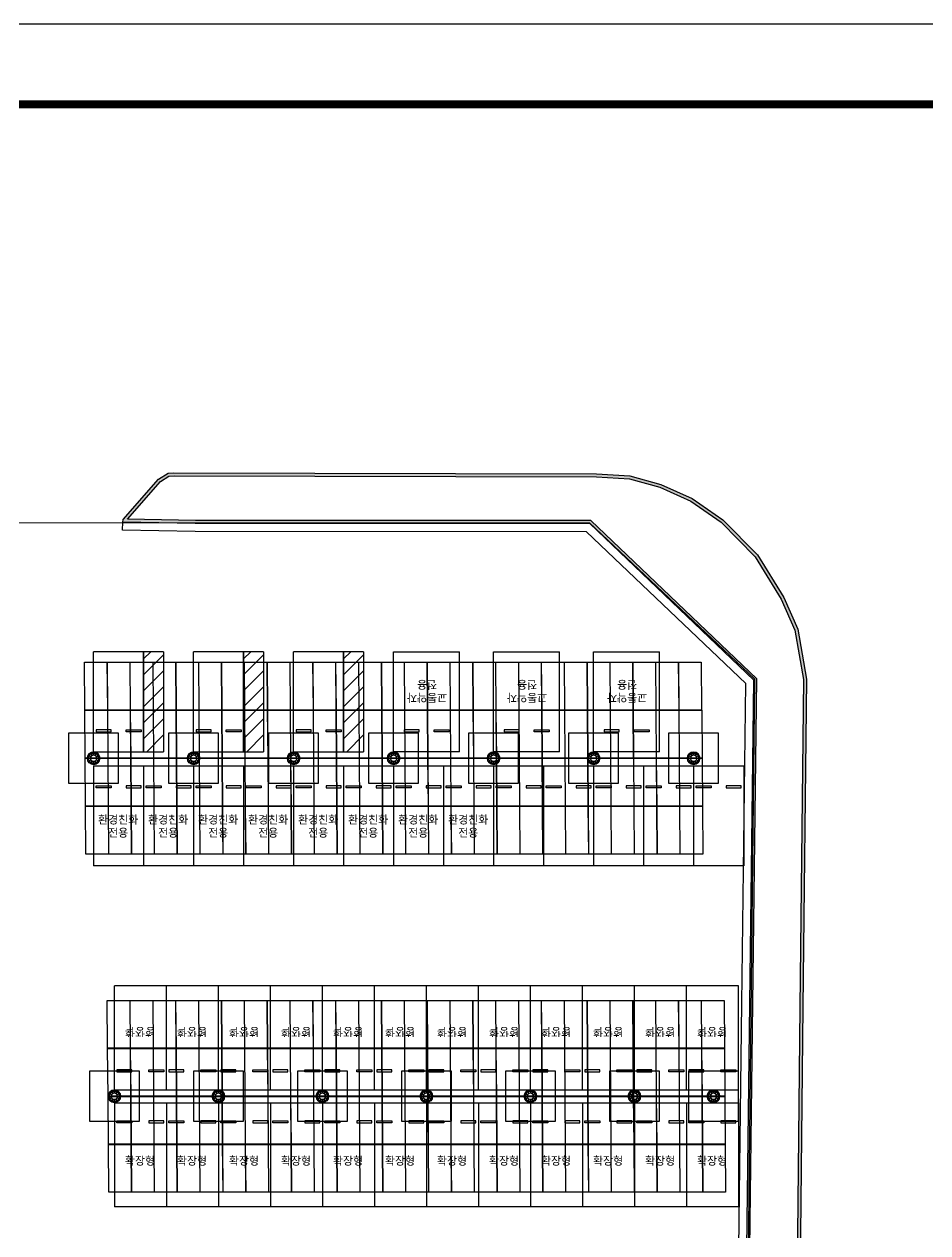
# Model space of a CAD drawing. Header units: millimetres. Extents: x 10297564 to 11610295, y -9287743 to -8409454.
# Drawn here: x 10435549 to 10480724, y -9229364 to -9168943 of the extents above; entities that cross this region are included whole.
import ezdxf
from ezdxf.enums import TextEntityAlignment as Align

# ---------------------------------------------------------------- set-up
doc = ezdxf.new("R2010")
doc.units = ezdxf.units.MM
doc.header["$LTSCALE"] = 100
for name, color, linetype, lineweight in [('Anchor Bolt', 2, 'Continuous', 0), ('BasePlate', 2, 'Continuous', 0), ('TITLE', 7, 'Continuous', 0)]:
    doc.layers.add(name, color=color, linetype=linetype, lineweight=lineweight)
for name, color, linetype in [('BOX', 7, 'Continuous'), ('BOX_Def', 8, 'Continuous'), ('CON', 2, 'Continuous'), ('E-BACK', 8, 'Continuous'), ('L형측구', 105, 'Continuous'), ('module', 5, 'Continuous'), ('PLATE', 6, 'Continuous'), ('TEX', 3, 'Continuous'), ('지적', 6, 'Continuous'), ('현황선', 4, 'Continuous')]:
    doc.layers.add(name, color=color, linetype=linetype)
doc.styles.add('각헤드라인엠', font='H2HDRM.TTF')

# ---------------------------------------------------------------- blocks, each defined once
blk = doc.blocks.new('A$C78AD5415')
at = {"layer": 'BOX', "const_width": 2}
blk.add_lwpolyline([(40, 20), (40, 574), (811, 574), (811, 20)], close=True, dxfattribs=at)
at = {"layer": 'BOX_Def'}
blk.add_lwpolyline([(0, 0), (841, 0), (841, 594), (0, 594)], close=True, dxfattribs=at)
blk = doc.blocks.new('장애인주차')
at = {"color": 8, "linetype": 'ByBlock', "ltscale": 1.8}
for p, q in [((10523570, -9700603), (10520070, -9700603)), ((10520070, -9705603), (10520070, -9700603)), ((10522570, -9705603), (10522570, -9700603)), ((10520945, -9704503), (10520195, -9704503)), ((10520195, -9704503), (10520195, -9704603)), ((10520195, -9704603), (10520945, -9704603)), ((10520945, -9704603), (10520945, -9704503)), ((10521695, -9704503), (10522445, -9704503)), ((10521695, -9704603), (10521695, -9704503)), ((10522445, -9704603), (10521695, -9704603)), ((10522445, -9704503), (10522445, -9704603)), ((10520070, -9705603), (10523570, -9705603))]:
    blk.add_line(p, q, dxfattribs=at)
at = {"color": 8, "ltscale": 1.8}
for p, q in [((10522570, -9700603), (10522570, -9705603)), ((10522570, -9700965), (10522932, -9700603)), ((10522570, -9701765), (10523570, -9700765)), ((10523570, -9700603), (10523570, -9705603)), ((10522570, -9702565), (10523570, -9701565)), ((10522570, -9703365), (10523570, -9702365)), ((10522570, -9704165), (10523570, -9703165)), ((10522570, -9704965), (10523570, -9703965)), ((10522732, -9705603), (10523570, -9704765))]:
    blk.add_line(p, q, dxfattribs=at)
blk = doc.blocks.new('일반주차')
at = {"color": 8, "linetype": 'ByBlock', "ltscale": 1.8}
for p, q in [((10522570, -9706491), (10520070, -9706491)), ((10520070, -9711491), (10520070, -9706491)), ((10522570, -9711491), (10522570, -9706491)), ((10520945, -9710391), (10520195, -9710391)), ((10520195, -9710391), (10520195, -9710491)), ((10520195, -9710491), (10520945, -9710491)), ((10520945, -9710491), (10520945, -9710391)), ((10521695, -9710391), (10522445, -9710391)), ((10521695, -9710491), (10521695, -9710391)), ((10522445, -9710491), (10521695, -9710491)), ((10522445, -9710391), (10522445, -9710491)), ((10520070, -9711491), (10522570, -9711491))]:
    blk.add_line(p, q, dxfattribs=at)
blk = doc.blocks.new('약자주차')
at = {"color": 8, "linetype": 'ByBlock', "ltscale": 1.8}
for p, q in [((11405711, -10182275), (11409011, -10182275)), ((11405711, -10182275), (11405711, -10187275)), ((11409011, -10182275), (11409011, -10187275)), ((11406236, -10183375), (11406236, -10183275)), ((11406236, -10183275), (11406986, -10183275)), ((11406986, -10183275), (11406986, -10183375)), ((11408486, -10183275), (11407736, -10183275)), ((11407736, -10183275), (11407736, -10183375)), ((11408486, -10183375), (11408486, -10183275)), ((11406986, -10183375), (11406236, -10183375)), ((11407736, -10183375), (11408486, -10183375)), ((11409011, -10187275), (11405711, -10187275))]:
    blk.add_line(p, q, dxfattribs=at)
at = {"layer": 'TEX', "color": 6, "style": '각헤드라인엠'}
for s, p in [('교통약자', (11407339, -10185175)), ('전용', (11407339, -10185827))]:
    blk.add_text(s, height=400, dxfattribs=at).set_placement(p, align=Align.CENTER)
blk = doc.blocks.new('환경주차')
at = {"color": 8, "linetype": 'ByBlock', "ltscale": 1.8}
for p, q in [((11395581, -10182414), (11398081, -10182414)), ((11395581, -10182414), (11395581, -10187414)), ((11398081, -10182414), (11398081, -10187414)), ((11395706, -10183514), (11395706, -10183414)), ((11395706, -10183414), (11396456, -10183414)), ((11396456, -10183514), (11395706, -10183514)), ((11396456, -10183414), (11396456, -10183514)), ((11397956, -10183414), (11397206, -10183414)), ((11397206, -10183414), (11397206, -10183514)), ((11397206, -10183514), (11397956, -10183514)), ((11397956, -10183514), (11397956, -10183414)), ((11398081, -10187414), (11395581, -10187414))]:
    blk.add_line(p, q, dxfattribs=at)
at = {"layer": 'TEX', "color": 5, "style": '각헤드라인엠'}
for s, p in [('환경친화', (11396810, -10185314)), ('전용', (11396810, -10185967))]:
    blk.add_text(s, height=400, dxfattribs=at).set_placement(p, align=Align.CENTER)
blk = doc.blocks.new('확장주차')
at = {"color": 8, "linetype": 'ByBlock', "ltscale": 1.8}
for p, q in [((11400182, -10181968), (11402782, -10181968)), ((11400182, -10181968), (11400182, -10187168)), ((11402782, -10181968), (11402782, -10187168)), ((11400307, -10182968), (11400307, -10182868)), ((11400307, -10182868), (11401057, -10182868)), ((11401057, -10182968), (11400307, -10182968)), ((11401057, -10182868), (11401057, -10182968)), ((11402657, -10182868), (11401907, -10182868)), ((11401907, -10182868), (11401907, -10182968)), ((11401907, -10182968), (11402657, -10182968)), ((11402657, -10182968), (11402657, -10182868)), ((11402782, -10187168), (11400182, -10187168))]:
    blk.add_line(p, q, dxfattribs=at)
at = {"layer": 'TEX', "color": 3, "style": '각헤드라인엠'}
blk.add_text('확장형', height=400, dxfattribs=at).set_placement((11401461, -10185068), align=Align.CENTER)
blk = doc.blocks.new('ANCHOR_BOLT-PLAN-M24')
at = {"layer": 'E-BACK'}
for p, q in [((-26, 0), (26, 0)), ((-20, -4), (-18, 3)), ((0, 21), (-18, 10)), ((-18, 10), (-18, -10)), ((-13, 16), (-15, 12)), ((-13, 16), (-6, 17)), ((0, 26), (0, -26)), ((18, 10), (0, 21)), ((7, 20), (3, 19)), ((7, 20), (12, 14)), ((18, -10), (18, 10)), ((20, 4), (18, 7)), ((20, 4), (18, -3)), ((-20, -4), (-18, -7)), ((-18, -10), (0, -21)), ((-7, -20), (-12, -14)), ((-7, -20), (-3, -19)), ((0, -21), (18, -10)), ((13, -16), (6, -17)), ((13, -16), (15, -12))]:
    blk.add_line(p, q, dxfattribs=at)
for radius in [22, 12]:
    blk.add_circle((0, 0), radius, dxfattribs=at)
blk = doc.blocks.new('기초')
at = {"layer": 'BasePlate'}
for radius in [325, 159, 151]:
    blk.add_circle((10406084, -9713701), radius, dxfattribs=at)
at = {"layer": 'CON'}
blk.add_lwpolyline([(10404834, -9714951), (10407334, -9714951), (10407334, -9712451), (10404834, -9712451)], close=True, dxfattribs=at)
at = {"layer": 'PLATE'}
for points in [[(10405925, -9713695), (10405925, -9713707), (10405788, -9713707), (10405788, -9713695), (10405925, -9713695)], [(10405949, -9713616), (10405943, -9713627), (10405824, -9713558), (10405830, -9713548), (10405949, -9713616)], [(10405943, -9713775), (10405949, -9713786), (10405830, -9713854), (10405824, -9713844), (10405943, -9713775)], [(10406010, -9713560), (10405999, -9713566), (10405931, -9713447), (10405941, -9713441), (10406010, -9713560)], [(10406090, -9713542), (10406078, -9713542), (10406078, -9713405), (10406090, -9713405), (10406090, -9713542)], [(10406169, -9713566), (10406158, -9713560), (10406227, -9713441), (10406237, -9713447), (10406169, -9713566)], [(10406225, -9713627), (10406219, -9713616), (10406338, -9713548), (10406344, -9713558), (10406225, -9713627)], [(10406219, -9713786), (10406225, -9713775), (10406344, -9713844), (10406338, -9713854), (10406219, -9713786)], [(10406243, -9713707), (10406243, -9713695), (10406381, -9713695), (10406381, -9713707), (10406243, -9713707)], [(10405999, -9713836), (10406010, -9713842), (10405941, -9713961), (10405931, -9713955), (10405999, -9713836)], [(10406078, -9713860), (10406090, -9713860), (10406090, -9713997), (10406078, -9713997), (10406078, -9713860)], [(10406158, -9713842), (10406169, -9713836), (10406237, -9713955), (10406227, -9713961), (10406158, -9713842)]]:
    blk.add_lwpolyline(points, dxfattribs=at)
at = {"layer": 'Anchor Bolt'}
for p in [(10405814, -9713629), (10405814, -9713773), (10405886, -9713503), (10406012, -9713431), (10406157, -9713431), (10406282, -9713503), (10406355, -9713629), (10406355, -9713773), (10405886, -9713899), (10406012, -9713971), (10406157, -9713971), (10406282, -9713899)]:
    blk.add_blockref('ANCHOR_BOLT-PLAN-M24', p, dxfattribs=at)

msp = doc.modelspace()

# ---------------------------------------------------------------- hatches: boundary and pattern name
at = {"layer": '현황선'}
h = msp.add_hatch(color=8, dxfattribs=at)
h.dxf.hatch_style = 1
h.paths.add_polyline_path([(10413799.4, -9255420), (10412186.9, -9253411.6), (10412229.1, -9253256.6), (10446840.9, -9253189.9), (10465819.3, -9253168.9), (10471486.6, -9247347.9), (10471626.7, -9234220.8), (10471822.1, -9217898.1), (10472032.7, -9201729.5), (10463819.2, -9193912.9), (10444105.3, -9193906.1), (10440480.6, -9193831.8), (10440500.2, -9193707.8), (10442266.9, -9191693.7), (10442739.4, -9191389.7), (10443037.1, -9191370.1), (10464161.2, -9191416.2), (10465828.2, -9191525.1), (10467373.7, -9191952.2), (10468949.5, -9192653.2), (10470482, -9193729.2), (10472214.8, -9195472.5), (10473531.9, -9197609.9), (10474220.9, -9199194.3), (10474652.3, -9201693.7), (10474471.4, -9218084), (10474310.3, -9234300.5), (10474157, -9247364.1), (10473981.7, -9249287.7), (10473376.8, -9251254.1), (10472323, -9252910.8), (10470862, -9254221.4), (10469518.6, -9255013), (10468105.7, -9255471.1), (10467100.4, -9255595.2), (10446690.9, -9255724.6), (10414529.4, -9255740.4), (10414037.8, -9255563.7)])
h.paths.add_polyline_path([(10413899.7, -9255305.3), (10412375.1, -9253406.3), (10446841.1, -9253339.9), (10465882.7, -9253318.8), (10471635.9, -9247409.5), (10471776.7, -9234222.5), (10471972, -9217900), (10472183.6, -9201665.9), (10463879.2, -9193762.9), (10444106.9, -9193756.1), (10440718.3, -9193686.7), (10442365.8, -9191808.4), (10442788, -9191536.8), (10443041.8, -9191520.1), (10464156.2, -9191566.2), (10465803.1, -9191673.8), (10467322.9, -9192093.8), (10468875.2, -9192784.3), (10470385, -9193844.3), (10472096.2, -9195565.9), (10473398.6, -9197679.5), (10474076.1, -9199237.6), (10474502.2, -9201705.8), (10474321.4, -9218082.4), (10474160.3, -9234298.9), (10474007, -9247356.4), (10473833.7, -9249258.6), (10473239.4, -9251190.7), (10472207.5, -9252812.9), (10470773, -9254099.8), (10469456.6, -9254875.4), (10468073.1, -9255324), (10467090.7, -9255445.2), (10446690.4, -9255574.6), (10414555.5, -9255590.4), (10414102.5, -9255427.6)], flags=16)

# ---------------------------------------------------------------- linework, layer by layer
at = {"layer": 'L형측구', "color": 3}
msp.add_lwpolyline([(10471626.7, -9234220.8), (10471822.1, -9217898.1), (10472032.7, -9201729.5), (10463819.2, -9193912.9), (10444105.3, -9193906.1), (10440480.6, -9193831.8), (10440500.2, -9193707.8), (10442266.9, -9191693.7), (10442739.4, -9191389.7), (10443037.1, -9191370.1), (10464161.2, -9191416.2), (10465828.2, -9191525.1), (10467373.7, -9191952.2), (10468949.5, -9192653.2), (10470482, -9193729.2), (10472214.8, -9195472.5), (10473531.9, -9197609.9), (10474220.9, -9199194.3), (10474652.3, -9201693.7), (10474471.4, -9218084), (10474310.3, -9234300.5)], dxfattribs=at)
at = {"layer": 'module', "linetype": 'Continuous', "ltscale": 2}
for points in [[(10438563.1, -9200841.7), (10439695.5, -9200841.7), (10439713.5, -9203232.5), (10438581, -9203232.5), (10438563.1, -9200841.7)], [(10439705.5, -9200841.7), (10440838, -9200841.7), (10440856, -9203232.5), (10439723.5, -9203232.5), (10439705.5, -9200841.7)], [(10440848, -9200841.7), (10441980.5, -9200841.7), (10441998.5, -9203232.5), (10440866, -9203232.5), (10440848, -9200841.7)], [(10441990.5, -9200841.7), (10443123, -9200841.7), (10443140.9, -9203232.5), (10442008.4, -9203232.5), (10441990.5, -9200841.7)], [(10443133, -9200841.7), (10444265.5, -9200841.7), (10444283.4, -9203232.5), (10443150.9, -9203232.5), (10443133, -9200841.7)], [(10444275.5, -9200841.7), (10445408, -9200841.7), (10445425.9, -9203232.5), (10444293.4, -9203232.5), (10444275.5, -9200841.7)], [(10445417.9, -9200841.7), (10446550.4, -9200841.7), (10446568.4, -9203232.5), (10445435.9, -9203232.5), (10445417.9, -9200841.7)], [(10446560.4, -9200841.7), (10447692.9, -9200841.7), (10447710.9, -9203232.5), (10446578.4, -9203232.5), (10446560.4, -9200841.7)], [(10447702.9, -9200841.7), (10448835.4, -9200841.7), (10448853.3, -9203232.5), (10447720.9, -9203232.5), (10447702.9, -9200841.7)], [(10448845.4, -9200841.7), (10449977.9, -9200841.7), (10449995.8, -9203232.5), (10448863.3, -9203232.5), (10448845.4, -9200841.7)], [(10449987.9, -9200841.7), (10451120.4, -9200841.7), (10451138.3, -9203232.5), (10450005.8, -9203232.5), (10449987.9, -9200841.7)], [(10451130.4, -9200841.7), (10452262.8, -9200841.7), (10452280.8, -9203232.5), (10451148.3, -9203232.5), (10451130.4, -9200841.7)], [(10452272.8, -9200841.7), (10453405.3, -9200841.7), (10453423.3, -9203232.5), (10452290.8, -9203232.5), (10452272.8, -9200841.7)], [(10453415.3, -9200841.7), (10454547.8, -9200841.7), (10454565.8, -9203232.5), (10453433.3, -9203232.5), (10453415.3, -9200841.7)], [(10454557.8, -9200841.7), (10455690.3, -9200841.7), (10455708.2, -9203232.5), (10454575.7, -9203232.5), (10454557.8, -9200841.7)], [(10455700.3, -9200841.7), (10456832.8, -9200841.7), (10456850.7, -9203232.5), (10455718.2, -9203232.5), (10455700.3, -9200841.7)], [(10456842.8, -9200841.7), (10457975.3, -9200841.7), (10457993.2, -9203232.5), (10456860.7, -9203232.5), (10456842.8, -9200841.7)], [(10457985.2, -9200841.7), (10459117.7, -9200841.7), (10459135.7, -9203232.5), (10458003.2, -9203232.5), (10457985.2, -9200841.7)], [(10459127.7, -9200841.7), (10460260.2, -9200841.7), (10460278.2, -9203232.5), (10459145.7, -9203232.5), (10459127.7, -9200841.7)], [(10460270.2, -9200841.7), (10461402.7, -9200841.7), (10461420.6, -9203232.5), (10460288.2, -9203232.5), (10460270.2, -9200841.7)], [(10461412.7, -9200841.7), (10462545.2, -9200841.7), (10462563.1, -9203232.5), (10461430.6, -9203232.5), (10461412.7, -9200841.7)], [(10462555.2, -9200841.7), (10463687.7, -9200841.7), (10463705.6, -9203232.5), (10462573.1, -9203232.5), (10462555.2, -9200841.7)], [(10463697.7, -9200841.7), (10464830.1, -9200841.7), (10464848.1, -9203232.5), (10463715.6, -9203232.5), (10463697.7, -9200841.7)], [(10464840.1, -9200841.7), (10465972.6, -9200841.7), (10465990.6, -9203232.5), (10464858.1, -9203232.5), (10464840.1, -9200841.7)], [(10465982.6, -9200841.7), (10467115.1, -9200841.7), (10467133.1, -9203232.5), (10466000.6, -9203232.5), (10465982.6, -9200841.7)], [(10467125.1, -9200841.7), (10468257.6, -9200841.7), (10468275.5, -9203232.5), (10467143, -9203232.5), (10467125.1, -9200841.7)], [(10468267.6, -9200841.7), (10469400.1, -9200841.7), (10469418, -9203232.5), (10468285.5, -9203232.5), (10468267.6, -9200841.7)], [(10438581.1, -9203242.2), (10439713.6, -9203242.2), (10439731.5, -9205633), (10438599, -9205633), (10438581.1, -9203242.2)], [(10439723.6, -9203242.2), (10440856, -9203242.2), (10440874, -9205633), (10439741.5, -9205633), (10439723.6, -9203242.2)], [(10440866, -9203242.2), (10441998.5, -9203242.2), (10442016.5, -9205633), (10440884, -9205633), (10440866, -9203242.2)], [(10442008.5, -9203242.2), (10443141, -9203242.2), (10443159, -9205633), (10442026.5, -9205633), (10442008.5, -9203242.2)], [(10443151, -9203242.2), (10444283.5, -9203242.2), (10444301.4, -9205633), (10443168.9, -9205633), (10443151, -9203242.2)], [(10444293.5, -9203242.2), (10445426, -9203242.2), (10445443.9, -9205633), (10444311.4, -9205633), (10444293.5, -9203242.2)], [(10445436, -9203242.2), (10446568.5, -9203242.2), (10446586.4, -9205633), (10445453.9, -9205633), (10445436, -9203242.2)], [(10446578.4, -9203242.2), (10447710.9, -9203242.2), (10447728.9, -9205633), (10446596.4, -9205633), (10446578.4, -9203242.2)], [(10447720.9, -9203242.2), (10448853.4, -9203242.2), (10448871.4, -9205633), (10447738.9, -9205633), (10447720.9, -9203242.2)], [(10448863.4, -9203242.2), (10449995.9, -9203242.2), (10450013.8, -9205633), (10448881.4, -9205633), (10448863.4, -9203242.2)], [(10450005.9, -9203242.2), (10451138.4, -9203242.2), (10451156.3, -9205633), (10450023.8, -9205633), (10450005.9, -9203242.2)], [(10451148.4, -9203242.2), (10452280.9, -9203242.2), (10452298.8, -9205633), (10451166.3, -9205633), (10451148.4, -9203242.2)], [(10452290.9, -9203242.2), (10453423.3, -9203242.2), (10453441.3, -9205633), (10452308.8, -9205633), (10452290.9, -9203242.2)], [(10453433.3, -9203242.2), (10454565.8, -9203242.2), (10454583.8, -9205633), (10453451.3, -9205633), (10453433.3, -9203242.2)], [(10454575.8, -9203242.2), (10455708.3, -9203242.2), (10455726.3, -9205633), (10454593.8, -9205633), (10454575.8, -9203242.2)], [(10455718.3, -9203242.2), (10456850.8, -9203242.2), (10456868.7, -9205633), (10455736.2, -9205633), (10455718.3, -9203242.2)], [(10456860.8, -9203242.2), (10457993.3, -9203242.2), (10458011.2, -9205633), (10456878.7, -9205633), (10456860.8, -9203242.2)], [(10458003.3, -9203242.2), (10459135.8, -9203242.2), (10459153.7, -9205633), (10458021.2, -9205633), (10458003.3, -9203242.2)], [(10459145.7, -9203242.2), (10460278.2, -9203242.2), (10460296.2, -9205633), (10459163.7, -9205633), (10459145.7, -9203242.2)], [(10460288.2, -9203242.2), (10461420.7, -9203242.2), (10461438.7, -9205633), (10460306.2, -9205633), (10460288.2, -9203242.2)], [(10461430.7, -9203242.2), (10462563.2, -9203242.2), (10462581.1, -9205633), (10461448.7, -9205633), (10461430.7, -9203242.2)], [(10462573.2, -9203242.2), (10463705.7, -9203242.2), (10463723.6, -9205633), (10462591.1, -9205633), (10462573.2, -9203242.2)], [(10463715.7, -9203242.2), (10464848.2, -9203242.2), (10464866.1, -9205633), (10463733.6, -9205633), (10463715.7, -9203242.2)], [(10464858.2, -9203242.2), (10465990.6, -9203242.2), (10466008.6, -9205633), (10464876.1, -9205633), (10464858.2, -9203242.2)], [(10466000.6, -9203242.2), (10467133.1, -9203242.2), (10467151.1, -9205633), (10466018.6, -9205633), (10466000.6, -9203242.2)], [(10467143.1, -9203242.2), (10468275.6, -9203242.2), (10468293.6, -9205633), (10467161.1, -9205633), (10467143.1, -9203242.2)], [(10468285.6, -9203242.2), (10469418.1, -9203242.2), (10469436, -9205633), (10468303.6, -9205633), (10468285.6, -9203242.2)], [(10438599.1, -9205642.7), (10439731.6, -9205642.7), (10439749.5, -9208033.5), (10438617, -9208033.5), (10438599.1, -9205642.7)], [(10439741.6, -9205642.7), (10440874.1, -9205642.7), (10440892, -9208033.5), (10439759.5, -9208033.5), (10439741.6, -9205642.7)], [(10440884.1, -9205642.7), (10442016.5, -9205642.7), (10442034.5, -9208033.5), (10440902, -9208033.5), (10440884.1, -9205642.7)], [(10442026.5, -9205642.7), (10443159, -9205642.7), (10443177, -9208033.5), (10442044.5, -9208033.5), (10442026.5, -9205642.7)], [(10443169, -9205642.7), (10444301.5, -9205642.7), (10444319.5, -9208033.5), (10443187, -9208033.5), (10443169, -9205642.7)], [(10444311.5, -9205642.7), (10445444, -9205642.7), (10445461.9, -9208033.5), (10444329.5, -9208033.5), (10444311.5, -9205642.7)], [(10445454, -9205642.7), (10446586.5, -9205642.7), (10446604.4, -9208033.5), (10445471.9, -9208033.5), (10445454, -9205642.7)], [(10446596.5, -9205642.7), (10447729, -9205642.7), (10447746.9, -9208033.5), (10446614.4, -9208033.5), (10446596.5, -9205642.7)], [(10447738.9, -9205642.7), (10448871.4, -9205642.7), (10448889.4, -9208033.5), (10447756.9, -9208033.5), (10447738.9, -9205642.7)], [(10448881.4, -9205642.7), (10450013.9, -9205642.7), (10450031.9, -9208033.5), (10448899.4, -9208033.5), (10448881.4, -9205642.7)], [(10450023.9, -9205642.7), (10451156.4, -9205642.7), (10451174.3, -9208033.5), (10450041.9, -9208033.5), (10450023.9, -9205642.7)], [(10451166.4, -9205642.7), (10452298.9, -9205642.7), (10452316.8, -9208033.5), (10451184.3, -9208033.5), (10451166.4, -9205642.7)], [(10452308.9, -9205642.7), (10453441.4, -9205642.7), (10453459.3, -9208033.5), (10452326.8, -9208033.5), (10452308.9, -9205642.7)], [(10453451.4, -9205642.7), (10454583.8, -9205642.7), (10454601.8, -9208033.5), (10453469.3, -9208033.5), (10453451.4, -9205642.7)], [(10454593.8, -9205642.7), (10455726.3, -9205642.7), (10455744.3, -9208033.5), (10454611.8, -9208033.5), (10454593.8, -9205642.7)], [(10455736.3, -9205642.7), (10456868.8, -9205642.7), (10456886.8, -9208033.5), (10455754.3, -9208033.5), (10455736.3, -9205642.7)], [(10456878.8, -9205642.7), (10458011.3, -9205642.7), (10458029.2, -9208033.5), (10456896.8, -9208033.5), (10456878.8, -9205642.7)], [(10458021.3, -9205642.7), (10459153.8, -9205642.7), (10459171.7, -9208033.5), (10458039.2, -9208033.5), (10458021.3, -9205642.7)], [(10459163.8, -9205642.7), (10460296.3, -9205642.7), (10460314.2, -9208033.5), (10459181.7, -9208033.5), (10459163.8, -9205642.7)], [(10460306.3, -9205642.7), (10461438.7, -9205642.7), (10461456.7, -9208033.5), (10460324.2, -9208033.5), (10460306.3, -9205642.7)], [(10461448.7, -9205642.7), (10462581.2, -9205642.7), (10462599.2, -9208033.5), (10461466.7, -9208033.5), (10461448.7, -9205642.7)], [(10462591.2, -9205642.7), (10463723.7, -9205642.7), (10463741.6, -9208033.5), (10462609.2, -9208033.5), (10462591.2, -9205642.7)], [(10463733.7, -9205642.7), (10464866.2, -9205642.7), (10464884.1, -9208033.5), (10463751.6, -9208033.5), (10463733.7, -9205642.7)], [(10464876.2, -9205642.7), (10466008.7, -9205642.7), (10466026.6, -9208033.5), (10464894.1, -9208033.5), (10464876.2, -9205642.7)], [(10466018.7, -9205642.7), (10467151.1, -9205642.7), (10467169.1, -9208033.5), (10466036.6, -9208033.5), (10466018.7, -9205642.7)], [(10467161.1, -9205642.7), (10468293.6, -9205642.7), (10468311.6, -9208033.5), (10467179.1, -9208033.5), (10467161.1, -9205642.7)], [(10468303.6, -9205642.7), (10469436.1, -9205642.7), (10469454.1, -9208033.5), (10468321.6, -9208033.5), (10468303.6, -9205642.7)], [(10438617.1, -9208043.2), (10439749.6, -9208043.2), (10439767.5, -9210434), (10438635.1, -9210434), (10438617.1, -9208043.2)], [(10439759.6, -9208043.2), (10440892.1, -9208043.2), (10440910, -9210434), (10439777.5, -9210434), (10439759.6, -9208043.2)], [(10440902.1, -9208043.2), (10442034.6, -9208043.2), (10442052.5, -9210434), (10440920, -9210434), (10440902.1, -9208043.2)], [(10442044.6, -9208043.2), (10443177, -9208043.2), (10443195, -9210434), (10442062.5, -9210434), (10442044.6, -9208043.2)], [(10443187, -9208043.2), (10444319.5, -9208043.2), (10444337.5, -9210434), (10443205, -9210434), (10443187, -9208043.2)], [(10444329.5, -9208043.2), (10445462, -9208043.2), (10445480, -9210434), (10444347.5, -9210434), (10444329.5, -9208043.2)], [(10445472, -9208043.2), (10446604.5, -9208043.2), (10446622.4, -9210434), (10445490, -9210434), (10445472, -9208043.2)], [(10446614.5, -9208043.2), (10447747, -9208043.2), (10447764.9, -9210434), (10446632.4, -9210434), (10446614.5, -9208043.2)], [(10447757, -9208043.2), (10448889.5, -9208043.2), (10448907.4, -9210434), (10447774.9, -9210434), (10447757, -9208043.2)], [(10448899.5, -9208043.2), (10450031.9, -9208043.2), (10450049.9, -9210434), (10448917.4, -9210434), (10448899.5, -9208043.2)], [(10450041.9, -9208043.2), (10451174.4, -9208043.2), (10451192.4, -9210434), (10450059.9, -9210434), (10450041.9, -9208043.2)], [(10451184.4, -9208043.2), (10452316.9, -9208043.2), (10452334.8, -9210434), (10451202.4, -9210434), (10451184.4, -9208043.2)], [(10452326.9, -9208043.2), (10453459.4, -9208043.2), (10453477.3, -9210434), (10452344.8, -9210434), (10452326.9, -9208043.2)], [(10453469.4, -9208043.2), (10454601.9, -9208043.2), (10454619.8, -9210434), (10453487.3, -9210434), (10453469.4, -9208043.2)], [(10454611.9, -9208043.2), (10455744.3, -9208043.2), (10455762.3, -9210434), (10454629.8, -9210434), (10454611.9, -9208043.2)], [(10455754.3, -9208043.2), (10456886.8, -9208043.2), (10456904.8, -9210434), (10455772.3, -9210434), (10455754.3, -9208043.2)], [(10456896.8, -9208043.2), (10458029.3, -9208043.2), (10458047.3, -9210434), (10456914.8, -9210434), (10456896.8, -9208043.2)], [(10458039.3, -9208043.2), (10459171.8, -9208043.2), (10459189.7, -9210434), (10458057.3, -9210434), (10458039.3, -9208043.2)], [(10459181.8, -9208043.2), (10460314.3, -9208043.2), (10460332.2, -9210434), (10459199.7, -9210434), (10459181.8, -9208043.2)], [(10460324.3, -9208043.2), (10461456.8, -9208043.2), (10461474.7, -9210434), (10460342.2, -9210434), (10460324.3, -9208043.2)], [(10461466.8, -9208043.2), (10462599.2, -9208043.2), (10462617.2, -9210434), (10461484.7, -9210434), (10461466.8, -9208043.2)], [(10462609.2, -9208043.2), (10463741.7, -9208043.2), (10463759.7, -9210434), (10462627.2, -9210434), (10462609.2, -9208043.2)], [(10463751.7, -9208043.2), (10464884.2, -9208043.2), (10464902.1, -9210434), (10463769.7, -9210434), (10463751.7, -9208043.2)], [(10464894.2, -9208043.2), (10466026.7, -9208043.2), (10466044.6, -9210434), (10464912.1, -9210434), (10464894.2, -9208043.2)], [(10466036.7, -9208043.2), (10467169.2, -9208043.2), (10467187.1, -9210434), (10466054.6, -9210434), (10466036.7, -9208043.2)], [(10467179.2, -9208043.2), (10468311.6, -9208043.2), (10468329.6, -9210434), (10467197.1, -9210434), (10467179.2, -9208043.2)], [(10468321.6, -9208043.2), (10469454.1, -9208043.2), (10469472.1, -9210434), (10468339.6, -9210434), (10468321.6, -9208043.2)], [(10439705.1, -9217741.7), (10440837.6, -9217741.7), (10440855.5, -9220132.5), (10439723.1, -9220132.5), (10439705.1, -9217741.7)], [(10440847.6, -9217741.7), (10441980.1, -9217741.7), (10441998, -9220132.5), (10440865.5, -9220132.5), (10440847.6, -9217741.7)], [(10441990.1, -9217741.7), (10443122.6, -9217741.7), (10443140.5, -9220132.5), (10442008, -9220132.5), (10441990.1, -9217741.7)], [(10443132.6, -9217741.7), (10444265, -9217741.7), (10444283, -9220132.5), (10443150.5, -9220132.5), (10443132.6, -9217741.7)], [(10444275, -9217741.7), (10445407.5, -9217741.7), (10445425.5, -9220132.5), (10444293, -9220132.5), (10444275, -9217741.7)], [(10445417.5, -9217741.7), (10446550, -9217741.7), (10446568, -9220132.5), (10445435.5, -9220132.5), (10445417.5, -9217741.7)], [(10446560, -9217741.7), (10447692.5, -9217741.7), (10447710.4, -9220132.5), (10446578, -9220132.5), (10446560, -9217741.7)], [(10447702.5, -9217741.7), (10448835, -9217741.7), (10448852.9, -9220132.5), (10447720.4, -9220132.5), (10447702.5, -9217741.7)], [(10448845, -9217741.7), (10449977.5, -9217741.7), (10449995.4, -9220132.5), (10448862.9, -9220132.5), (10448845, -9217741.7)], [(10449987.5, -9217741.7), (10451119.9, -9217741.7), (10451137.9, -9220132.5), (10450005.4, -9220132.5), (10449987.5, -9217741.7)], [(10451129.9, -9217741.7), (10452262.4, -9217741.7), (10452280.4, -9220132.5), (10451147.9, -9220132.5), (10451129.9, -9217741.7)], [(10452272.4, -9217741.7), (10453404.9, -9217741.7), (10453422.8, -9220132.5), (10452290.4, -9220132.5), (10452272.4, -9217741.7)], [(10453414.9, -9217741.7), (10454547.4, -9217741.7), (10454565.3, -9220132.5), (10453432.8, -9220132.5), (10453414.9, -9217741.7)], [(10454557.4, -9217741.7), (10455689.9, -9217741.7), (10455707.8, -9220132.5), (10454575.3, -9220132.5), (10454557.4, -9217741.7)], [(10455699.9, -9217741.7), (10456832.3, -9217741.7), (10456850.3, -9220132.5), (10455717.8, -9220132.5), (10455699.9, -9217741.7)], [(10456842.3, -9217741.7), (10457974.8, -9217741.7), (10457992.8, -9220132.5), (10456860.3, -9220132.5), (10456842.3, -9217741.7)], [(10457984.8, -9217741.7), (10459117.3, -9217741.7), (10459135.3, -9220132.5), (10458002.8, -9220132.5), (10457984.8, -9217741.7)], [(10459127.3, -9217741.7), (10460259.8, -9217741.7), (10460277.7, -9220132.5), (10459145.3, -9220132.5), (10459127.3, -9217741.7)], [(10460269.8, -9217741.7), (10461402.3, -9217741.7), (10461420.2, -9220132.5), (10460287.7, -9220132.5), (10460269.8, -9217741.7)], [(10461412.3, -9217741.7), (10462544.8, -9217741.7), (10462562.7, -9220132.5), (10461430.2, -9220132.5), (10461412.3, -9217741.7)], [(10462554.8, -9217741.7), (10463687.2, -9217741.7), (10463705.2, -9220132.5), (10462572.7, -9220132.5), (10462554.8, -9217741.7)], [(10463697.2, -9217741.7), (10464829.7, -9217741.7), (10464847.7, -9220132.5), (10463715.2, -9220132.5), (10463697.2, -9217741.7)], [(10464839.7, -9217741.7), (10465972.2, -9217741.7), (10465990.1, -9220132.5), (10464857.7, -9220132.5), (10464839.7, -9217741.7)], [(10465982.2, -9217741.7), (10467114.7, -9217741.7), (10467132.6, -9220132.5), (10466000.1, -9220132.5), (10465982.2, -9217741.7)], [(10467124.7, -9217741.7), (10468257.2, -9217741.7), (10468275.1, -9220132.5), (10467142.6, -9220132.5), (10467124.7, -9217741.7)], [(10468267.2, -9217741.7), (10469399.6, -9217741.7), (10469417.6, -9220132.5), (10468285.1, -9220132.5), (10468267.2, -9217741.7)], [(10469409.6, -9217741.7), (10470542.1, -9217741.7), (10470560.1, -9220132.5), (10469427.6, -9220132.5), (10469409.6, -9217741.7)], [(10439723.1, -9220142.2), (10440855.6, -9220142.2), (10440873.6, -9222533), (10439741.1, -9222533), (10439723.1, -9220142.2)], [(10440865.6, -9220142.2), (10441998.1, -9220142.2), (10442016, -9222533), (10440883.6, -9222533), (10440865.6, -9220142.2)], [(10442008.1, -9220142.2), (10443140.6, -9220142.2), (10443158.5, -9222533), (10442026, -9222533), (10442008.1, -9220142.2)], [(10443150.6, -9220142.2), (10444283.1, -9220142.2), (10444301, -9222533), (10443168.5, -9222533), (10443150.6, -9220142.2)], [(10444293.1, -9220142.2), (10445425.5, -9220142.2), (10445443.5, -9222533), (10444311, -9222533), (10444293.1, -9220142.2)], [(10445435.5, -9220142.2), (10446568, -9220142.2), (10446586, -9222533), (10445453.5, -9222533), (10445435.5, -9220142.2)], [(10446578, -9220142.2), (10447710.5, -9220142.2), (10447728.5, -9222533), (10446596, -9222533), (10446578, -9220142.2)], [(10447720.5, -9220142.2), (10448853, -9220142.2), (10448870.9, -9222533), (10447738.5, -9222533), (10447720.5, -9220142.2)], [(10448863, -9220142.2), (10449995.5, -9220142.2), (10450013.4, -9222533), (10448880.9, -9222533), (10448863, -9220142.2)], [(10450005.5, -9220142.2), (10451138, -9220142.2), (10451155.9, -9222533), (10450023.4, -9222533), (10450005.5, -9220142.2)], [(10451148, -9220142.2), (10452280.4, -9220142.2), (10452298.4, -9222533), (10451165.9, -9222533), (10451148, -9220142.2)], [(10452290.4, -9220142.2), (10453422.9, -9220142.2), (10453440.9, -9222533), (10452308.4, -9222533), (10452290.4, -9220142.2)], [(10453432.9, -9220142.2), (10454565.4, -9220142.2), (10454583.3, -9222533), (10453450.9, -9222533), (10453432.9, -9220142.2)], [(10454575.4, -9220142.2), (10455707.9, -9220142.2), (10455725.8, -9222533), (10454593.3, -9222533), (10454575.4, -9220142.2)], [(10455717.9, -9220142.2), (10456850.4, -9220142.2), (10456868.3, -9222533), (10455735.8, -9222533), (10455717.9, -9220142.2)], [(10456860.4, -9220142.2), (10457992.8, -9220142.2), (10458010.8, -9222533), (10456878.3, -9222533), (10456860.4, -9220142.2)], [(10458002.8, -9220142.2), (10459135.3, -9220142.2), (10459153.3, -9222533), (10458020.8, -9222533), (10458002.8, -9220142.2)], [(10459145.3, -9220142.2), (10460277.8, -9220142.2), (10460295.8, -9222533), (10459163.3, -9222533), (10459145.3, -9220142.2)], [(10460287.8, -9220142.2), (10461420.3, -9220142.2), (10461438.2, -9222533), (10460305.8, -9222533), (10460287.8, -9220142.2)], [(10461430.3, -9220142.2), (10462562.8, -9220142.2), (10462580.7, -9222533), (10461448.2, -9222533), (10461430.3, -9220142.2)], [(10462572.8, -9220142.2), (10463705.3, -9220142.2), (10463723.2, -9222533), (10462590.7, -9222533), (10462572.8, -9220142.2)], [(10463715.3, -9220142.2), (10464847.7, -9220142.2), (10464865.7, -9222533), (10463733.2, -9222533), (10463715.3, -9220142.2)], [(10464857.7, -9220142.2), (10465990.2, -9220142.2), (10466008.2, -9222533), (10464875.7, -9222533), (10464857.7, -9220142.2)], [(10466000.2, -9220142.2), (10467132.7, -9220142.2), (10467150.6, -9222533), (10466018.2, -9222533), (10466000.2, -9220142.2)], [(10467142.7, -9220142.2), (10468275.2, -9220142.2), (10468293.1, -9222533), (10467160.6, -9222533), (10467142.7, -9220142.2)], [(10468285.2, -9220142.2), (10469417.7, -9220142.2), (10469435.6, -9222533), (10468303.1, -9222533), (10468285.2, -9220142.2)], [(10469427.7, -9220142.2), (10470560.1, -9220142.2), (10470578.1, -9222533), (10469445.6, -9222533), (10469427.7, -9220142.2)], [(10439741.2, -9222542.7), (10440873.6, -9222542.7), (10440891.6, -9224933.5), (10439759.1, -9224933.5), (10439741.2, -9222542.7)], [(10440883.6, -9222542.7), (10442016.1, -9222542.7), (10442034.1, -9224933.5), (10440901.6, -9224933.5), (10440883.6, -9222542.7)], [(10442026.1, -9222542.7), (10443158.6, -9222542.7), (10443176.5, -9224933.5), (10442044.1, -9224933.5), (10442026.1, -9222542.7)], [(10443168.6, -9222542.7), (10444301.1, -9222542.7), (10444319, -9224933.5), (10443186.5, -9224933.5), (10443168.6, -9222542.7)], [(10444311.1, -9222542.7), (10445443.6, -9222542.7), (10445461.5, -9224933.5), (10444329, -9224933.5), (10444311.1, -9222542.7)], [(10445453.6, -9222542.7), (10446586, -9222542.7), (10446604, -9224933.5), (10445471.5, -9224933.5), (10445453.6, -9222542.7)], [(10446596, -9222542.7), (10447728.5, -9222542.7), (10447746.5, -9224933.5), (10446614, -9224933.5), (10446596, -9222542.7)], [(10447738.5, -9222542.7), (10448871, -9222542.7), (10448889, -9224933.5), (10447756.5, -9224933.5), (10447738.5, -9222542.7)], [(10448881, -9222542.7), (10450013.5, -9222542.7), (10450031.4, -9224933.5), (10448899, -9224933.5), (10448881, -9222542.7)], [(10450023.5, -9222542.7), (10451156, -9222542.7), (10451173.9, -9224933.5), (10450041.4, -9224933.5), (10450023.5, -9222542.7)], [(10451166, -9222542.7), (10452298.5, -9222542.7), (10452316.4, -9224933.5), (10451183.9, -9224933.5), (10451166, -9222542.7)], [(10452308.5, -9222542.7), (10453440.9, -9222542.7), (10453458.9, -9224933.5), (10452326.4, -9224933.5), (10452308.5, -9222542.7)], [(10453450.9, -9222542.7), (10454583.4, -9222542.7), (10454601.4, -9224933.5), (10453468.9, -9224933.5), (10453450.9, -9222542.7)], [(10454593.4, -9222542.7), (10455725.9, -9222542.7), (10455743.8, -9224933.5), (10454611.4, -9224933.5), (10454593.4, -9222542.7)], [(10455735.9, -9222542.7), (10456868.4, -9222542.7), (10456886.3, -9224933.5), (10455753.8, -9224933.5), (10455735.9, -9222542.7)], [(10456878.4, -9222542.7), (10458010.9, -9222542.7), (10458028.8, -9224933.5), (10456896.3, -9224933.5), (10456878.4, -9222542.7)], [(10458020.9, -9222542.7), (10459153.3, -9222542.7), (10459171.3, -9224933.5), (10458038.8, -9224933.5), (10458020.9, -9222542.7)], [(10459163.3, -9222542.7), (10460295.8, -9222542.7), (10460313.8, -9224933.5), (10459181.3, -9224933.5), (10459163.3, -9222542.7)], [(10460305.8, -9222542.7), (10461438.3, -9222542.7), (10461456.3, -9224933.5), (10460323.8, -9224933.5), (10460305.8, -9222542.7)], [(10461448.3, -9222542.7), (10462580.8, -9222542.7), (10462598.7, -9224933.5), (10461466.3, -9224933.5), (10461448.3, -9222542.7)], [(10462590.8, -9222542.7), (10463723.3, -9222542.7), (10463741.2, -9224933.5), (10462608.7, -9224933.5), (10462590.8, -9222542.7)], [(10463733.3, -9222542.7), (10464865.8, -9222542.7), (10464883.7, -9224933.5), (10463751.2, -9224933.5), (10463733.3, -9222542.7)], [(10464875.8, -9222542.7), (10466008.2, -9222542.7), (10466026.2, -9224933.5), (10464893.7, -9224933.5), (10464875.8, -9222542.7)], [(10466018.2, -9222542.7), (10467150.7, -9222542.7), (10467168.7, -9224933.5), (10466036.2, -9224933.5), (10466018.2, -9222542.7)], [(10467160.7, -9222542.7), (10468293.2, -9222542.7), (10468311.2, -9224933.5), (10467178.7, -9224933.5), (10467160.7, -9222542.7)], [(10468303.2, -9222542.7), (10469435.7, -9222542.7), (10469453.6, -9224933.5), (10468321.1, -9224933.5), (10468303.2, -9222542.7)], [(10469445.7, -9222542.7), (10470578.2, -9222542.7), (10470596.1, -9224933.5), (10469463.6, -9224933.5), (10469445.7, -9222542.7)], [(10439759.2, -9224943.2), (10440891.7, -9224943.2), (10440909.6, -9227334), (10439777.1, -9227334), (10439759.2, -9224943.2)], [(10440901.7, -9224943.2), (10442034.1, -9224943.2), (10442052.1, -9227334), (10440919.6, -9227334), (10440901.7, -9224943.2)], [(10442044.1, -9224943.2), (10443176.6, -9224943.2), (10443194.6, -9227334), (10442062.1, -9227334), (10442044.1, -9224943.2)], [(10443186.6, -9224943.2), (10444319.1, -9224943.2), (10444337.1, -9227334), (10443204.6, -9227334), (10443186.6, -9224943.2)], [(10444329.1, -9224943.2), (10445461.6, -9224943.2), (10445479.5, -9227334), (10444347, -9227334), (10444329.1, -9224943.2)], [(10445471.6, -9224943.2), (10446604.1, -9224943.2), (10446622, -9227334), (10445489.5, -9227334), (10445471.6, -9224943.2)], [(10446614.1, -9224943.2), (10447746.5, -9224943.2), (10447764.5, -9227334), (10446632, -9227334), (10446614.1, -9224943.2)], [(10447756.5, -9224943.2), (10448889, -9224943.2), (10448907, -9227334), (10447774.5, -9227334), (10447756.5, -9224943.2)], [(10448899, -9224943.2), (10450031.5, -9224943.2), (10450049.5, -9227334), (10448917, -9227334), (10448899, -9224943.2)], [(10450041.5, -9224943.2), (10451174, -9224943.2), (10451191.9, -9227334), (10450059.5, -9227334), (10450041.5, -9224943.2)], [(10451184, -9224943.2), (10452316.5, -9224943.2), (10452334.4, -9227334), (10451201.9, -9227334), (10451184, -9224943.2)], [(10452326.5, -9224943.2), (10453459, -9224943.2), (10453476.9, -9227334), (10452344.4, -9227334), (10452326.5, -9224943.2)], [(10453469, -9224943.2), (10454601.4, -9224943.2), (10454619.4, -9227334), (10453486.9, -9227334), (10453469, -9224943.2)], [(10454611.4, -9224943.2), (10455743.9, -9224943.2), (10455761.9, -9227334), (10454629.4, -9227334), (10454611.4, -9224943.2)], [(10455753.9, -9224943.2), (10456886.4, -9224943.2), (10456904.4, -9227334), (10455771.9, -9227334), (10455753.9, -9224943.2)], [(10456896.4, -9224943.2), (10458028.9, -9224943.2), (10458046.8, -9227334), (10456914.3, -9227334), (10456896.4, -9224943.2)], [(10458038.9, -9224943.2), (10459171.4, -9224943.2), (10459189.3, -9227334), (10458056.8, -9227334), (10458038.9, -9224943.2)], [(10459181.4, -9224943.2), (10460313.9, -9224943.2), (10460331.8, -9227334), (10459199.3, -9227334), (10459181.4, -9224943.2)], [(10460323.8, -9224943.2), (10461456.3, -9224943.2), (10461474.3, -9227334), (10460341.8, -9227334), (10460323.8, -9224943.2)], [(10461466.3, -9224943.2), (10462598.8, -9224943.2), (10462616.8, -9227334), (10461484.3, -9227334), (10461466.3, -9224943.2)], [(10462608.8, -9224943.2), (10463741.3, -9224943.2), (10463759.2, -9227334), (10462626.8, -9227334), (10462608.8, -9224943.2)], [(10463751.3, -9224943.2), (10464883.8, -9224943.2), (10464901.7, -9227334), (10463769.2, -9227334), (10463751.3, -9224943.2)], [(10464893.8, -9224943.2), (10466026.3, -9224943.2), (10466044.2, -9227334), (10464911.7, -9227334), (10464893.8, -9224943.2)], [(10466036.3, -9224943.2), (10467168.7, -9224943.2), (10467186.7, -9227334), (10466054.2, -9227334), (10466036.3, -9224943.2)], [(10467178.7, -9224943.2), (10468311.2, -9224943.2), (10468329.2, -9227334), (10467196.7, -9227334), (10467178.7, -9224943.2)], [(10468321.2, -9224943.2), (10469453.7, -9224943.2), (10469471.7, -9227334), (10468339.2, -9227334), (10468321.2, -9224943.2)], [(10469463.7, -9224943.2), (10470596.2, -9224943.2), (10470614.1, -9227334), (10469481.6, -9227334), (10469463.7, -9224943.2)]]:
    msp.add_lwpolyline(points, dxfattribs=at)
at = {"layer": '지적'}
msp.add_lwpolyline([(10399740, -9253162.5), (10400363.6, -9205752.3), (10415359.2, -9205679.3), (10415478.2, -9193848.3), (10463808.1, -9193867.2), (10472059.7, -9201675.3), (10471563.6, -9247253.3), (10465835.6, -9253162.5), (10399740, -9253162.5)], close=True, dxfattribs=at)
at = {"layer": '현황선', "color": 3}
for points in [[(10471776.7, -9234222.5), (10471972, -9217900), (10472183.6, -9201665.9), (10463879.2, -9193762.9), (10444106.9, -9193756.1), (10440718.3, -9193686.7), (10442365.8, -9191808.4), (10442788, -9191536.8), (10443041.8, -9191520.1), (10464156.2, -9191566.2), (10465803.1, -9191673.8), (10467322.9, -9192093.8), (10468875.2, -9192784.3), (10470385, -9193844.3), (10472096.2, -9195565.9), (10473398.6, -9197679.5), (10474076.1, -9199237.6), (10474502.2, -9201705.8), (10474321.4, -9218082.4), (10474160.3, -9234298.9)], [(10412229.1, -9253256.6), (10412228.3, -9252856.6), (10446840.3, -9252789.9), (10465650.3, -9252769.1), (10471088.3, -9247183.5), (10471226.7, -9234216.3), (10471422.1, -9217893.1), (10471630.5, -9201898.8), (10463659.2, -9194312.9), (10444101.1, -9194306.1), (10440472.4, -9194231.8), (10440480.6, -9193831.8)]]:
    msp.add_lwpolyline(points, dxfattribs=at)

# ---------------------------------------------------------------- block references
at = {"linetype": 'Continuous'}
for name, p in [('장애인주차', (-81052, 500289.9)), ('장애인주차', (-76052, 500289.9)), ('장애인주차', (-71052, 500289.9)), ('기초', (32933.5, 508063.1)), ('기초', (37933.5, 508063.1)), ('기초', (42933.5, 508063.1)), ('기초', (47933.5, 508063.1)), ('기초', (52933.5, 508063.1)), ('기초', (57933.5, 508063.1)), ('기초', (62933.5, 508063.1)), ('환경주차', (-956563.8, 976401.4)), ('환경주차', (-954063.8, 976401.4)), ('환경주차', (-951563.8, 976401.4)), ('환경주차', (-949063.8, 976401.4)), ('환경주차', (-946563.8, 976401.4)), ('환경주차', (-944063.8, 976401.4)), ('환경주차', (-941563.8, 976401.4)), ('환경주차', (-939063.8, 976401.4)), ('기초', (33975.1, 491163.1)), ('기초', (39175.1, 491163.1)), ('기초', (44375.1, 491163.1)), ('기초', (49575.1, 491163.1)), ('기초', (54775.1, 491163.1)), ('기초', (59975.1, 491163.1)), ('기초', (63925.1, 491163.1)), ('확장주차', (-960122.8, 959104.6)), ('확장주차', (-957522.8, 959104.6)), ('확장주차', (-954922.8, 959104.6)), ('확장주차', (-952322.8, 959104.6)), ('확장주차', (-949722.8, 959104.6)), ('확장주차', (-947122.8, 959104.6)), ('확장주차', (-944522.8, 959104.6)), ('확장주차', (-941922.8, 959104.6)), ('확장주차', (-939322.8, 959104.6)), ('확장주차', (-936722.8, 959104.6)), ('확장주차', (-934122.8, 959104.6)), ('확장주차', (-931522.8, 959104.6))]:
    msp.add_blockref(name, p, dxfattribs=at)
at = {"linetype": 'Continuous', "rotation": 180}
for p in [(21863028.3, -19387587.4), (21868028.3, -19387587.4), (21873028.3, -19387587.4)]:
    msp.add_blockref('약자주차', p, dxfattribs=at)
at = {"linetype": 'Continuous', "xscale": -1, "rotation": 180}
for name, p in [('일반주차', (-61052, -18917503.7)), ('일반주차', (-58552, -18917503.7)), ('일반주차', (-56052, -18917503.7)), ('일반주차', (-53552, -18917503.7)), ('일반주차', (-51052, -18917503.7)), ('확장주차', (-960122.8, -19404180.4)), ('확장주차', (-957522.8, -19404180.4)), ('확장주차', (-954922.8, -19404180.4)), ('확장주차', (-952322.8, -19404180.4)), ('확장주차', (-949722.8, -19404180.4)), ('확장주차', (-947122.8, -19404180.4)), ('확장주차', (-944522.8, -19404180.4)), ('확장주차', (-941922.8, -19404180.4)), ('확장주차', (-939322.8, -19404180.4)), ('확장주차', (-936722.8, -19404180.4)), ('확장주차', (-934122.8, -19404180.4)), ('확장주차', (-931522.8, -19404180.4))]:
    msp.add_blockref(name, p, dxfattribs=at)
at = {"layer": 'TITLE', "color": 4, "xscale": 200, "yscale": 200, "zscale": 200}
msp.add_blockref('A$C78AD5415', (10381664, -9287743.3), dxfattribs=at)

doc.saveas('drawing.dxf')
